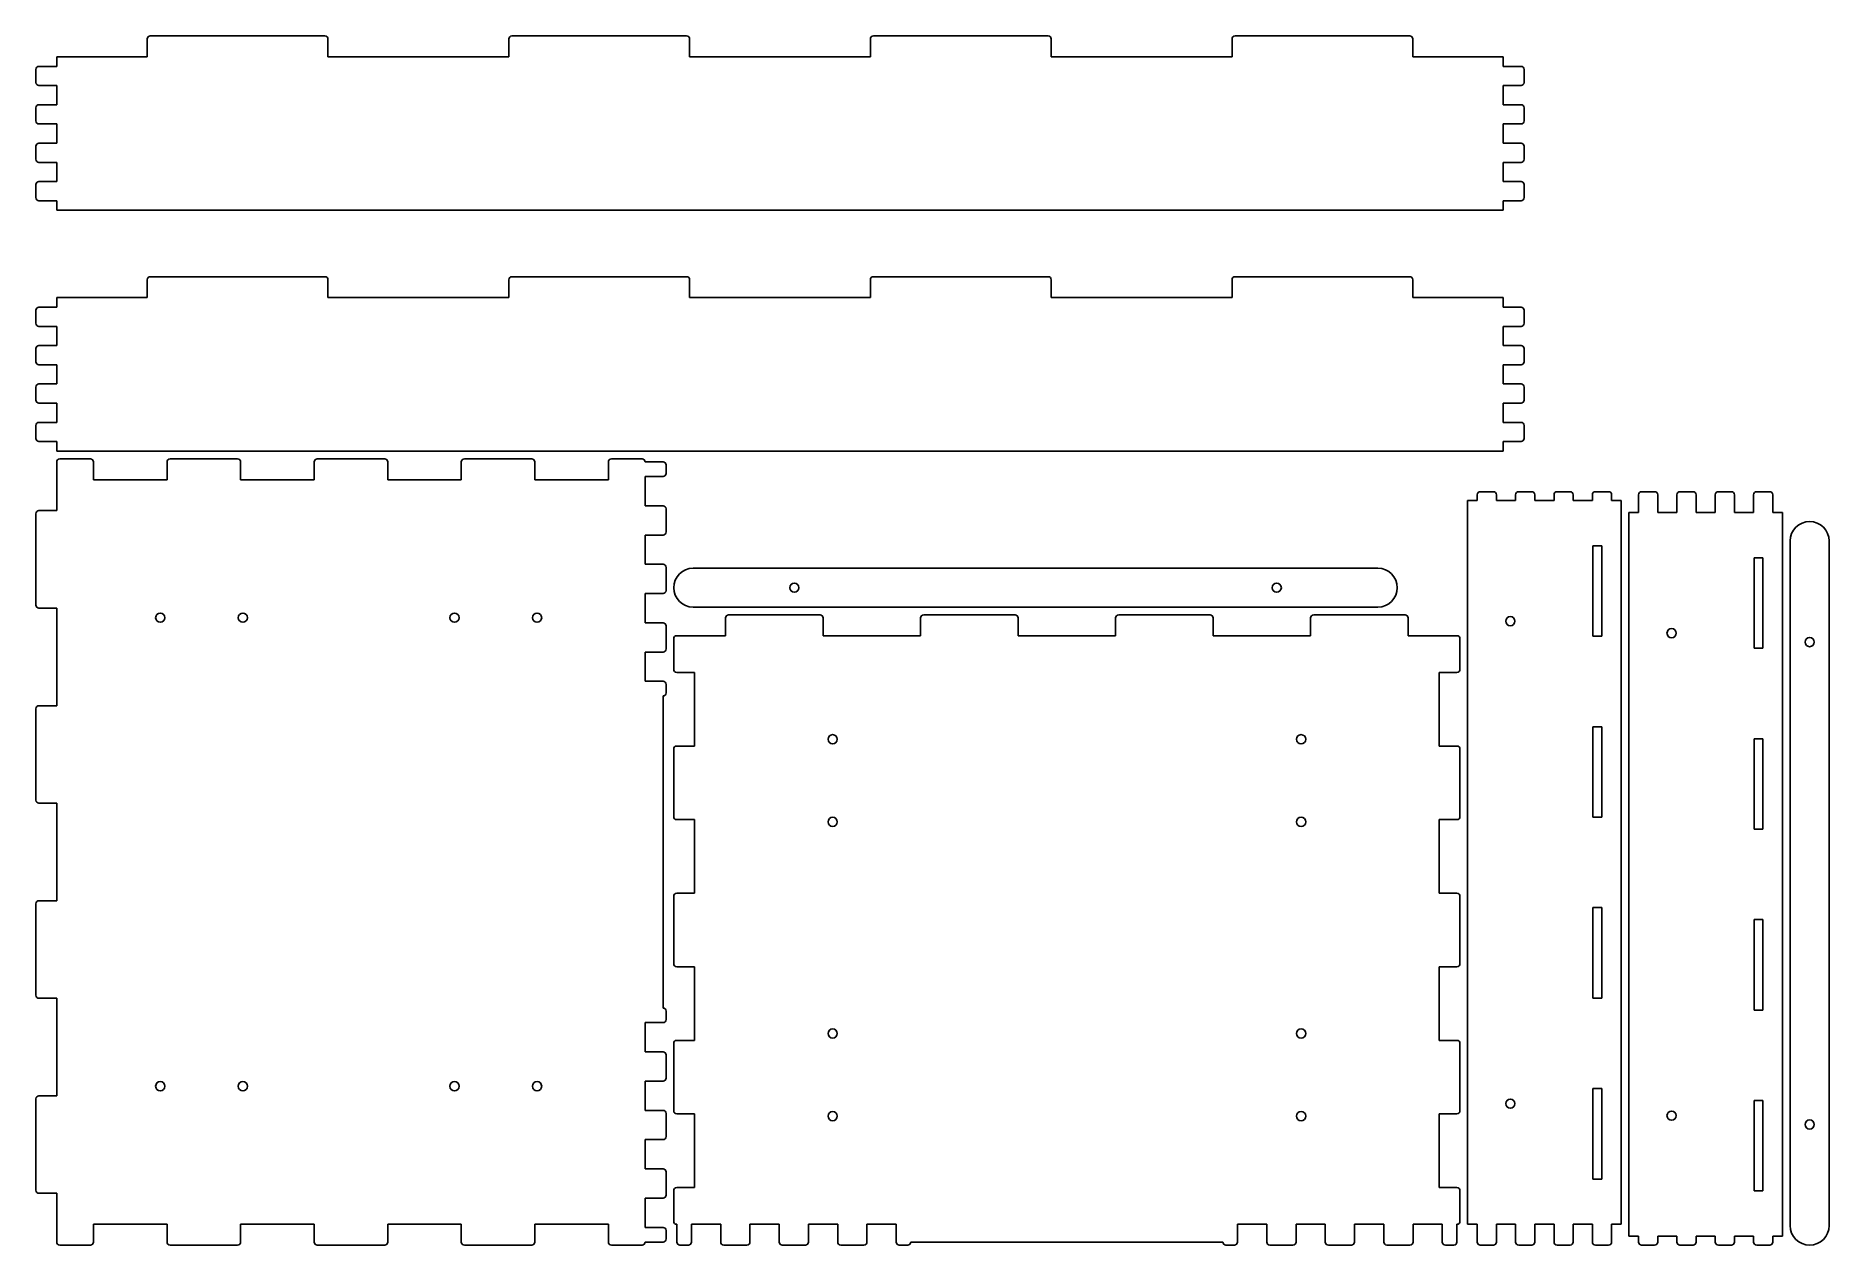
# Model space of a CAD drawing. Header units: millimetres. Extents: x 0 to 1168, y 0 to 787.
import ezdxf

# ---------------------------------------------------------------- set-up
doc = ezdxf.new("R2010")
doc.units = ezdxf.units.MM
doc.layers.add('SheetCutProfiles', color=7, linetype='CONTINUOUS')

msp = doc.modelspace()

# ---------------------------------------------------------------- linework, layer by layer
at = {"layer": 'SheetCutProfiles'}
for p, q in [((72.475, 773.8), (72.475, 785.4)), ((188.225, 787.4), (74.475, 787.4)), ((190.225, 785.4), (190.225, 773.8)), ((307.975, 773.8), (307.975, 785.4)), ((423.725, 787.4), (309.975, 787.4)), ((425.725, 785.4), (425.725, 773.8)), ((543.475, 773.8), (543.475, 785.4)), ((659.225, 787.4), (545.475, 787.4)), ((661.225, 785.4), (661.225, 773.8)), ((778.975, 773.8), (778.975, 785.4)), ((894.725, 787.4), (780.975, 787.4)), ((896.725, 785.4), (896.725, 773.8)), ((13.6, 767.55), (13.6, 773.8)), ((72.475, 773.8), (13.6, 773.8)), ((307.975, 773.8), (190.225, 773.8)), ((543.475, 773.8), (425.725, 773.8)), ((778.975, 773.8), (661.225, 773.8)), ((955.6, 773.8), (896.725, 773.8)), ((955.6, 767.55), (955.6, 773.8)), ((0, 757.05), (0, 765.55)), ((13.6, 767.55), (2, 767.55)), ((955.6, 767.55), (967.2, 767.55)), ((969.2, 757.05), (969.2, 765.55)), ((2, 755.05), (13.6, 755.05)), ((13.6, 742.55), (13.6, 755.05)), ((967.2, 755.05), (955.6, 755.05)), ((955.6, 742.55), (955.6, 755.05)), ((0, 732.05), (0, 740.55)), ((13.6, 742.55), (2, 742.55)), ((955.6, 742.55), (967.2, 742.55)), ((969.2, 732.05), (969.2, 740.55)), ((2, 730.05), (13.6, 730.05)), ((13.6, 717.55), (13.6, 730.05)), ((967.2, 730.05), (955.6, 730.05)), ((955.6, 717.55), (955.6, 730.05)), ((0, 707.05), (0, 715.55)), ((13.6, 717.55), (2, 717.55)), ((955.6, 717.55), (967.2, 717.55)), ((969.2, 707.05), (969.2, 715.55)), ((2, 705.05), (13.6, 705.05)), ((13.6, 692.55), (13.6, 705.05)), ((967.2, 705.05), (955.6, 705.05)), ((955.6, 692.55), (955.6, 705.05)), ((0, 682.05), (0, 690.55)), ((13.6, 692.55), (2, 692.55)), ((955.6, 692.55), (967.2, 692.55)), ((969.2, 682.05), (969.2, 690.55)), ((2, 680.05), (13.6, 680.05)), ((13.6, 673.8), (13.6, 680.05)), ((967.2, 680.05), (955.6, 680.05)), ((955.6, 673.8), (955.6, 680.05)), ((955.6, 673.8), (13.6, 673.8)), ((72.475, 628.6), (72.475, 617)), ((74.475, 630.6), (188.225, 630.6)), ((190.225, 617), (190.225, 628.6)), ((307.975, 628.6), (307.975, 617)), ((309.975, 630.6), (423.725, 630.6)), ((425.725, 617), (425.725, 628.6)), ((543.475, 628.6), (543.475, 617)), ((545.475, 630.6), (659.225, 630.6)), ((661.225, 617), (661.225, 628.6)), ((778.975, 628.6), (778.975, 617)), ((780.975, 630.6), (894.725, 630.6)), ((896.725, 617), (896.725, 628.6)), ((0, 600.25), (0, 608.75)), ((13.6, 610.75), (2, 610.75)), ((13.6, 617), (72.475, 617)), ((13.6, 610.75), (13.6, 617)), ((190.225, 617), (307.975, 617)), ((425.725, 617), (543.475, 617)), ((661.225, 617), (778.975, 617)), ((896.725, 617), (955.6, 617)), ((955.6, 610.75), (955.6, 617)), ((955.6, 610.75), (967.2, 610.75)), ((969.2, 600.25), (969.2, 608.75)), ((2, 598.25), (13.6, 598.25)), ((13.6, 585.75), (13.6, 598.25)), ((955.6, 585.75), (955.6, 598.25)), ((967.2, 598.25), (955.6, 598.25)), ((13.6, 585.75), (2, 585.75)), ((955.6, 585.75), (967.2, 585.75)), ((0, 575.25), (0, 583.75)), ((2, 573.25), (13.6, 573.25)), ((13.6, 560.75), (13.6, 573.25)), ((955.6, 560.75), (955.6, 573.25)), ((967.2, 573.25), (955.6, 573.25)), ((969.2, 575.25), (969.2, 583.75)), ((13.6, 560.75), (2, 560.75)), ((955.6, 560.75), (967.2, 560.75)), ((0, 550.25), (0, 558.75)), ((969.2, 550.25), (969.2, 558.75)), ((2, 548.25), (13.6, 548.25)), ((13.6, 535.75), (13.6, 548.25)), ((955.6, 535.75), (955.6, 548.25)), ((967.2, 548.25), (955.6, 548.25)), ((0, 525.25), (0, 533.75)), ((13.6, 535.75), (2, 535.75)), ((955.6, 535.75), (967.2, 535.75)), ((969.2, 525.25), (969.2, 533.75)), ((2, 523.25), (13.6, 523.25)), ((13.6, 517), (13.6, 523.25)), ((13.6, 517), (955.6, 517)), ((955.6, 517), (955.6, 523.25)), ((967.2, 523.25), (955.6, 523.25)), ((13.6, 510), (13.6, 478.25)), ((15.6, 512), (35.55, 512)), ((37.55, 498.4), (37.55, 510)), ((85.45, 510), (85.45, 498.4)), ((87.45, 512), (131.35, 512)), ((133.35, 498.4), (133.35, 510)), ((181.25, 510), (181.25, 498.4)), ((183.25, 512), (227.15, 512)), ((229.15, 498.4), (229.15, 510)), ((277.05, 510), (277.05, 498.4)), ((279.05, 512), (322.95, 512)), ((324.95, 498.4), (324.95, 510)), ((372.85, 510), (372.85, 498.4)), ((374.85, 512), (394.8, 512)), ((396.8, 510), (408.4, 510)), ((410.4, 502.475), (410.4, 508)), ((85.45, 498.4), (37.55, 498.4)), ((181.25, 498.4), (133.35, 498.4)), ((277.05, 498.4), (229.15, 498.4)), ((372.85, 498.4), (324.95, 498.4)), ((396.8, 500.475), (408.4, 500.475)), ((396.8, 481.425), (396.8, 500.475)), ((940.65, 490.6), (949.15, 490.6)), ((965.65, 490.6), (974.15, 490.6)), ((990.65, 490.6), (999.15, 490.6)), ((1015.65, 490.6), (1024.15, 490.6)), ((1045.65, 490.6), (1054.15, 490.6)), ((1070.65, 490.6), (1079.15, 490.6)), ((1095.65, 490.6), (1104.15, 490.6)), ((1120.65, 490.6), (1129.15, 490.6)), ((408.4, 481.425), (396.8, 481.425)), ((410.4, 464.375), (410.4, 479.425)), ((932.4, 484.8), (932.4, 13.6)), ((932.4, 484.8), (938.65, 484.8)), ((938.65, 488.6), (938.65, 484.8)), ((951.15, 484.8), (951.15, 488.6)), ((951.15, 484.8), (963.65, 484.8)), ((963.65, 488.6), (963.65, 484.8)), ((976.15, 484.8), (976.15, 488.6)), ((976.15, 484.8), (988.65, 484.8)), ((988.65, 488.6), (988.65, 484.8)), ((1001.15, 484.8), (1001.15, 488.6)), ((1001.15, 484.8), (1013.65, 484.8)), ((1013.65, 488.6), (1013.65, 484.8)), ((1026.15, 484.8), (1026.15, 488.6)), ((1026.15, 484.8), (1032.4, 484.8)), ((1032.4, 484.8), (1032.4, 13.6)), ((1043.65, 488.6), (1043.65, 477)), ((1056.15, 477), (1056.15, 488.6)), ((1068.65, 488.6), (1068.65, 477)), ((1081.15, 477), (1081.15, 488.6)), ((1093.65, 488.6), (1093.65, 477)), ((1106.15, 477), (1106.15, 488.6)), ((1118.65, 488.6), (1118.65, 477)), ((1131.15, 477), (1131.15, 488.6)), ((0, 476.25), (0, 416.75)), ((2, 478.25), (13.6, 478.25)), ((1037.4, 477), (1043.65, 477)), ((1037.4, 5.8), (1037.4, 477)), ((1056.15, 477), (1068.65, 477)), ((1081.15, 477), (1093.65, 477)), ((1106.15, 477), (1118.65, 477)), ((1131.15, 477), (1137.4, 477)), ((1137.4, 5.8), (1137.4, 477)), ((396.8, 462.375), (408.4, 462.375)), ((396.8, 443.325), (396.8, 462.375)), ((1142.4, 458.5), (1142.4, 12.7)), ((1167.8, 458.5), (1167.8, 12.7)), ((1019.7, 455.35), (1013.9, 455.35)), ((1013.9, 455.35), (1013.9, 396.45)), ((1019.7, 396.45), (1019.7, 455.35)), ((1118.9, 388.65), (1118.9, 447.55)), ((1118.9, 447.55), (1124.7, 447.55)), ((1124.7, 447.55), (1124.7, 388.65)), ((408.4, 443.325), (396.8, 443.325)), ((410.4, 426.275), (410.4, 441.325)), ((428.1, 440.8), (873.9, 440.8)), ((396.8, 424.275), (408.4, 424.275)), ((396.8, 405.225), (396.8, 424.275)), ((13.6, 414.75), (2, 414.75)), ((13.6, 414.75), (13.6, 351.25)), ((428.1, 415.4), (873.9, 415.4)), ((451.15, 410.4), (510.65, 410.4)), ((578.15, 410.4), (637.65, 410.4)), ((705.15, 410.4), (764.65, 410.4)), ((832.15, 410.4), (891.65, 410.4)), ((408.4, 405.225), (396.8, 405.225)), ((410.4, 388.175), (410.4, 403.225)), ((449.15, 408.4), (449.15, 396.8)), ((512.65, 396.8), (512.65, 408.4)), ((576.15, 408.4), (576.15, 396.8)), ((639.65, 396.8), (639.65, 408.4)), ((703.15, 408.4), (703.15, 396.8)), ((766.65, 396.8), (766.65, 408.4)), ((830.15, 408.4), (830.15, 396.8)), ((893.65, 396.8), (893.65, 408.4)), ((396.8, 386.175), (408.4, 386.175)), ((396.8, 367.125), (396.8, 386.175)), ((415.4, 394.8), (415.4, 374.85)), ((417.4, 396.8), (449.15, 396.8)), ((512.65, 396.8), (576.15, 396.8)), ((639.65, 396.8), (703.15, 396.8)), ((766.65, 396.8), (830.15, 396.8)), ((893.65, 396.8), (925.4, 396.8)), ((927.4, 374.85), (927.4, 394.8)), ((1013.9, 396.45), (1019.7, 396.45)), ((1124.7, 388.65), (1118.9, 388.65)), ((408.4, 367.125), (396.8, 367.125)), ((410.4, 359.6), (410.4, 365.125)), ((429, 372.85), (417.4, 372.85)), ((429, 324.95), (429, 372.85)), ((913.8, 372.85), (913.8, 324.95)), ((925.4, 372.85), (913.8, 372.85)), ((2, 351.25), (13.6, 351.25)), ((408.4, 357.6), (408.4, 154.4)), ((0, 349.25), (0, 289.75)), ((1019.7, 337.55), (1013.9, 337.55)), ((1013.9, 337.55), (1013.9, 278.65)), ((1019.7, 278.65), (1019.7, 337.55)), ((1118.9, 270.85), (1118.9, 329.75)), ((1118.9, 329.75), (1124.7, 329.75)), ((1124.7, 329.75), (1124.7, 270.85)), ((415.4, 322.95), (415.4, 279.05)), ((417.4, 324.95), (429, 324.95)), ((913.8, 324.95), (925.4, 324.95)), ((927.4, 279.05), (927.4, 322.95)), ((13.6, 287.75), (2, 287.75)), ((13.6, 287.75), (13.6, 224.25)), ((429, 277.05), (417.4, 277.05)), ((429, 229.15), (429, 277.05)), ((913.8, 277.05), (913.8, 229.15)), ((925.4, 277.05), (913.8, 277.05)), ((1013.9, 278.65), (1019.7, 278.65)), ((1124.7, 270.85), (1118.9, 270.85)), ((0, 222.25), (0, 162.75)), ((2, 224.25), (13.6, 224.25)), ((415.4, 227.15), (415.4, 183.25)), ((417.4, 229.15), (429, 229.15)), ((913.8, 229.15), (925.4, 229.15)), ((927.4, 183.25), (927.4, 227.15)), ((1019.7, 219.75), (1013.9, 219.75)), ((1013.9, 219.75), (1013.9, 160.85)), ((1019.7, 160.85), (1019.7, 219.75)), ((1118.9, 153.05), (1118.9, 211.95)), ((1118.9, 211.95), (1124.7, 211.95)), ((1124.7, 211.95), (1124.7, 153.05)), ((429, 181.25), (417.4, 181.25)), ((429, 133.35), (429, 181.25)), ((913.8, 181.25), (913.8, 133.35)), ((925.4, 181.25), (913.8, 181.25)), ((13.6, 160.75), (2, 160.75)), ((13.6, 160.75), (13.6, 97.25)), ((410.4, 146.875), (410.4, 152.4)), ((1013.9, 160.85), (1019.7, 160.85)), ((1124.7, 153.05), (1118.9, 153.05)), ((396.8, 144.875), (408.4, 144.875)), ((396.8, 125.825), (396.8, 144.875)), ((415.4, 131.35), (415.4, 87.45)), ((417.4, 133.35), (429, 133.35)), ((913.8, 133.35), (925.4, 133.35)), ((927.4, 87.45), (927.4, 131.35)), ((408.4, 125.825), (396.8, 125.825)), ((410.4, 108.775), (410.4, 123.825)), ((396.8, 106.775), (408.4, 106.775)), ((396.8, 87.725), (396.8, 106.775)), ((0, 95.25), (0, 35.75)), ((2, 97.25), (13.6, 97.25)), ((1019.7, 101.95), (1013.9, 101.95)), ((1013.9, 101.95), (1013.9, 43.05)), ((1019.7, 43.05), (1019.7, 101.95)), ((1118.9, 35.25), (1118.9, 94.15)), ((1118.9, 94.15), (1124.7, 94.15)), ((1124.7, 94.15), (1124.7, 35.25)), ((408.4, 87.725), (396.8, 87.725)), ((410.4, 70.675), (410.4, 85.725)), ((429, 85.45), (417.4, 85.45)), ((429, 37.55), (429, 85.45)), ((913.8, 85.45), (913.8, 37.55)), ((925.4, 85.45), (913.8, 85.45)), ((396.8, 68.675), (408.4, 68.675)), ((396.8, 49.625), (396.8, 68.675)), ((408.4, 49.625), (396.8, 49.625)), ((410.4, 32.575), (410.4, 47.625)), ((415.4, 35.55), (415.4, 15.6)), ((417.4, 37.55), (429, 37.55)), ((913.8, 37.55), (925.4, 37.55)), ((927.4, 15.6), (927.4, 35.55)), ((1013.9, 43.05), (1019.7, 43.05)), ((1124.7, 35.25), (1118.9, 35.25)), ((13.6, 33.75), (2, 33.75)), ((13.6, 33.75), (13.6, 2)), ((396.8, 30.575), (408.4, 30.575)), ((396.8, 11.525), (396.8, 30.575)), ((37.55, 13.6), (85.45, 13.6)), ((37.55, 2), (37.55, 13.6)), ((85.45, 13.6), (85.45, 2)), ((133.35, 13.6), (181.25, 13.6)), ((133.35, 2), (133.35, 13.6)), ((181.25, 13.6), (181.25, 2)), ((229.15, 13.6), (277.05, 13.6)), ((229.15, 2), (229.15, 13.6)), ((277.05, 13.6), (277.05, 2)), ((324.95, 13.6), (372.85, 13.6)), ((324.95, 2), (324.95, 13.6)), ((372.85, 13.6), (372.85, 2)), ((417.4, 13.6), (417.4, 2)), ((426.925, 13.6), (426.925, 2)), ((445.975, 13.6), (426.925, 13.6)), ((445.975, 2), (445.975, 13.6)), ((465.025, 13.6), (465.025, 2)), ((484.075, 13.6), (465.025, 13.6)), ((484.075, 2), (484.075, 13.6)), ((503.125, 13.6), (503.125, 2)), ((522.175, 13.6), (503.125, 13.6)), ((522.175, 2), (522.175, 13.6)), ((541.225, 13.6), (541.225, 2)), ((560.275, 13.6), (541.225, 13.6)), ((560.275, 2), (560.275, 13.6)), ((782.525, 13.6), (782.525, 2)), ((801.575, 13.6), (782.525, 13.6)), ((801.575, 2), (801.575, 13.6)), ((820.625, 13.6), (820.625, 2)), ((839.675, 13.6), (820.625, 13.6)), ((839.675, 2), (839.675, 13.6)), ((858.725, 13.6), (858.725, 2)), ((877.775, 13.6), (858.725, 13.6)), ((877.775, 2), (877.775, 13.6)), ((896.825, 13.6), (896.825, 2)), ((915.875, 13.6), (896.825, 13.6)), ((915.875, 2), (915.875, 13.6)), ((925.4, 13.6), (925.4, 2)), ((932.4, 13.6), (938.65, 13.6)), ((938.65, 2), (938.65, 13.6)), ((951.15, 13.6), (963.65, 13.6)), ((951.15, 13.6), (951.15, 2)), ((963.65, 2), (963.65, 13.6)), ((976.15, 13.6), (988.65, 13.6)), ((976.15, 13.6), (976.15, 2)), ((988.65, 2), (988.65, 13.6)), ((1001.15, 13.6), (1013.65, 13.6)), ((1001.15, 13.6), (1001.15, 2)), ((1013.65, 2), (1013.65, 13.6)), ((1026.15, 13.6), (1032.4, 13.6)), ((1026.15, 13.6), (1026.15, 2)), ((35.55, 0), (15.6, 0)), ((131.35, 0), (87.45, 0)), ((227.15, 0), (183.25, 0)), ((322.95, 0), (279.05, 0)), ((394.8, 0), (374.85, 0)), ((408.4, 11.525), (396.8, 11.525)), ((396.8, 2), (408.4, 2)), ((410.4, 4), (410.4, 9.525)), ((424.925, 0), (419.4, 0)), ((463.025, 0), (447.975, 0)), ((501.125, 0), (486.075, 0)), ((539.225, 0), (524.175, 0)), ((567.8, 0), (562.275, 0)), ((569.8, 2), (773, 2)), ((780.525, 0), (775, 0)), ((818.625, 0), (803.575, 0)), ((856.725, 0), (841.675, 0)), ((894.825, 0), (879.775, 0)), ((923.4, 0), (917.875, 0)), ((940.65, 0), (949.15, 0)), ((965.65, 0), (974.15, 0)), ((990.65, 0), (999.15, 0)), ((1015.65, 0), (1024.15, 0)), ((1037.4, 5.8), (1043.65, 5.8)), ((1043.65, 2), (1043.65, 5.8)), ((1045.65, 0), (1054.15, 0)), ((1056.15, 5.8), (1056.15, 2)), ((1056.15, 5.8), (1068.65, 5.8)), ((1068.65, 2), (1068.65, 5.8)), ((1070.65, 0), (1079.15, 0)), ((1081.15, 5.8), (1081.15, 2)), ((1081.15, 5.8), (1093.65, 5.8)), ((1093.65, 2), (1093.65, 5.8)), ((1095.65, 0), (1104.15, 0)), ((1106.15, 5.8), (1106.15, 2)), ((1106.15, 5.8), (1118.65, 5.8)), ((1118.65, 2), (1118.65, 5.8)), ((1120.65, 0), (1129.15, 0)), ((1131.15, 5.8), (1131.15, 2)), ((1131.15, 5.8), (1137.4, 5.8))]:
    msp.add_line(p, q, dxfattribs=at)
for centre in [(493.933, 428.1), (808.067, 428.1), (81, 408.533), (134.8, 408.533), (272.6, 408.533), (326.4, 408.533), (960.2, 406.267), (1065.2, 398.467), (1155.1, 392.667), (518.867, 329.4), (823.933, 329.4), (518.867, 275.6), (823.933, 275.6), (518.867, 137.8), (823.933, 137.8), (81, 103.467), (134.8, 103.467), (272.6, 103.467), (326.4, 103.467), (960.2, 92.133), (518.867, 84), (823.933, 84), (1065.2, 84.333), (1155.1, 78.533)]:
    msp.add_circle(centre, 3, dxfattribs=at)
for centre, radius, start, end in [((74.475, 785.4), 2, 90, 180), ((188.225, 785.4), 2, 0, 90), ((309.975, 785.4), 2, 90, 180), ((423.725, 785.4), 2, 0, 90), ((545.475, 785.4), 2, 90, 180), ((659.225, 785.4), 2, 0, 90), ((780.975, 785.4), 2, 90, 180), ((894.725, 785.4), 2, 0, 90), ((2, 765.55), 2, 90, 180), ((967.2, 765.55), 2, 0, 90), ((2, 757.05), 2, 180, -90), ((967.2, 757.05), 2, -90, 0), ((2, 740.55), 2, 90, 180), ((967.2, 740.55), 2, 0, 90), ((2, 732.05), 2, 180, -90), ((967.2, 732.05), 2, -90, 0), ((2, 715.55), 2, 90, 180), ((967.2, 715.55), 2, 0, 90), ((2, 707.05), 2, 180, -90), ((967.2, 707.05), 2, -90, 0), ((2, 690.55), 2, 90, 180), ((967.2, 690.55), 2, 0, 90), ((2, 682.05), 2, 180, -90), ((967.2, 682.05), 2, -90, 0), ((74.475, 628.6), 2, 90, 180), ((188.225, 628.6), 2, 0, 90), ((309.975, 628.6), 2, 90, 180), ((423.725, 628.6), 2, 0, 90), ((545.475, 628.6), 2, 90, 180), ((659.225, 628.6), 2, 0, 90), ((780.975, 628.6), 2, 90, 180), ((894.725, 628.6), 2, 0, 90), ((2, 608.75), 2, 90, 180), ((967.2, 608.75), 2, 0, 90), ((2, 600.25), 2, 180, -90), ((967.2, 600.25), 2, -90, 0), ((2, 583.75), 2, 90, 180), ((967.2, 583.75), 2, 0, 90), ((2, 575.25), 2, 180, -90), ((967.2, 575.25), 2, -90, 0), ((2, 558.75), 2, 90, 180), ((967.2, 558.75), 2, 0, 90), ((2, 550.25), 2, 180, -90), ((967.2, 550.25), 2, -90, 0), ((2, 533.75), 2, 90, 180), ((967.2, 533.75), 2, 0, 90), ((2, 525.25), 2, 180, -90), ((967.2, 525.25), 2, -90, 0), ((15.6, 510), 2, 90, 180), ((35.55, 510), 2, 0, 90), ((87.45, 510), 2, 90, 180), ((131.35, 510), 2, 0, 90), ((183.25, 510), 2, 90, 180), ((227.15, 510), 2, 0, 90), ((279.05, 510), 2, 90, 180), ((322.95, 510), 2, 0, 90), ((374.85, 510), 2, 90, 180), ((394.8, 510), 2, 0, 90), ((408.4, 508), 2, 0, 90), ((408.4, 502.475), 2, -90, 0), ((940.65, 488.6), 2, 90, 180), ((949.15, 488.6), 2, 0, 90), ((965.65, 488.6), 2, 90, 180), ((974.15, 488.6), 2, 0, 90), ((990.65, 488.6), 2, 90, 180), ((999.15, 488.6), 2, 0, 90), ((1015.65, 488.6), 2, 90, 180), ((1024.15, 488.6), 2, 0, 90), ((1045.65, 488.6), 2, 90, 180), ((1054.15, 488.6), 2, 0, 90), ((1070.65, 488.6), 2, 90, 180), ((1079.15, 488.6), 2, 0, 90), ((1095.65, 488.6), 2, 90, 180), ((1104.15, 488.6), 2, 0, 90), ((1120.65, 488.6), 2, 90, 180), ((1129.15, 488.6), 2, 0, 90), ((408.4, 479.425), 2, 0, 90), ((2, 476.25), 2, 90, 180), ((1155.1, 458.5), 12.7, 0, 180), ((408.4, 464.375), 2, -90, 0), ((408.4, 441.325), 2, 0, 90), ((428.1, 428.1), 12.7, 90, -90), ((873.9, 428.1), 12.7, -90, 90), ((408.4, 426.275), 2, -90, 0), ((2, 416.75), 2, 180, -90), ((451.15, 408.4), 2, 90, 180), ((510.65, 408.4), 2, 0, 90), ((578.15, 408.4), 2, 90, 180), ((637.65, 408.4), 2, 0, 90), ((705.15, 408.4), 2, 90, 180), ((764.65, 408.4), 2, 0, 90), ((832.15, 408.4), 2, 90, 180), ((891.65, 408.4), 2, 0, 90), ((408.4, 403.225), 2, 0, 90), ((408.4, 388.175), 2, -90, 0), ((417.4, 394.8), 2, 90, 180), ((925.4, 394.8), 2, 0, 90), ((417.4, 374.85), 2, 180, -90), ((925.4, 374.85), 2, -90, 0), ((408.4, 365.125), 2, 0, 90), ((2, 349.25), 2, 90, 180), ((408.4, 359.6), 2, -90, 0), ((417.4, 322.95), 2, 90, 180), ((925.4, 322.95), 2, 0, 90), ((2, 289.75), 2, 180, -90), ((417.4, 279.05), 2, 180, -90), ((925.4, 279.05), 2, -90, 0), ((2, 222.25), 2, 90, 180), ((417.4, 227.15), 2, 90, 180), ((925.4, 227.15), 2, 0, 90), ((417.4, 183.25), 2, 180, -90), ((925.4, 183.25), 2, -90, 0), ((2, 162.75), 2, 180, -90), ((408.4, 152.4), 2, 0, 90), ((408.4, 146.875), 2, -90, 0), ((417.4, 131.35), 2, 90, 180), ((925.4, 131.35), 2, 0, 90), ((408.4, 123.825), 2, 0, 90), ((408.4, 108.775), 2, -90, 0), ((2, 95.25), 2, 90, 180), ((408.4, 85.725), 2, 0, 90), ((417.4, 87.45), 2, 180, -90), ((925.4, 87.45), 2, -90, 0), ((408.4, 70.675), 2, -90, 0), ((408.4, 47.625), 2, 0, 90), ((2, 35.75), 2, 180, -90), ((417.4, 35.55), 2, 90, 180), ((925.4, 35.55), 2, 0, 90), ((408.4, 32.575), 2, -90, 0), ((417.4, 15.6), 2, 180, -90), ((925.4, 15.6), 2, -90, 0), ((1155.1, 12.7), 12.7, 180, 0), ((15.6, 2), 2, 180, -90), ((35.55, 2), 2, -90, 0), ((87.45, 2), 2, 180, -90), ((131.35, 2), 2, -90, 0), ((183.25, 2), 2, 180, -90), ((227.15, 2), 2, -90, 0), ((279.05, 2), 2, 180, -90), ((322.95, 2), 2, -90, 0), ((374.85, 2), 2, 180, -90), ((394.8, 2), 2, -90, 0), ((408.4, 9.525), 2, 0, 90), ((408.4, 4), 2, -90, 0), ((419.4, 2), 2, 180, -90), ((424.925, 2), 2, -90, 0), ((447.975, 2), 2, 180, -90), ((463.025, 2), 2, -90, 0), ((486.075, 2), 2, 180, -90), ((501.125, 2), 2, -90, 0), ((524.175, 2), 2, 180, -90), ((539.225, 2), 2, -90, 0), ((562.275, 2), 2, 180, -90), ((567.8, 2), 2, -90, 0), ((775, 2), 2, 180, -90), ((780.525, 2), 2, -90, 0), ((803.575, 2), 2, 180, -90), ((818.625, 2), 2, -90, 0), ((841.675, 2), 2, 180, -90), ((856.725, 2), 2, -90, 0), ((879.775, 2), 2, 180, -90), ((894.825, 2), 2, -90, 0), ((917.875, 2), 2, 180, -90), ((923.4, 2), 2, -90, 0), ((940.65, 2), 2, 180, -90), ((949.15, 2), 2, -90, 0), ((965.65, 2), 2, 180, -90), ((974.15, 2), 2, -90, 0), ((990.65, 2), 2, 180, -90), ((999.15, 2), 2, -90, 0), ((1015.65, 2), 2, 180, -90), ((1024.15, 2), 2, -90, 0), ((1045.65, 2), 2, 180, -90), ((1054.15, 2), 2, -90, 0), ((1070.65, 2), 2, 180, -90), ((1079.15, 2), 2, -90, 0), ((1095.65, 2), 2, 180, -90), ((1104.15, 2), 2, -90, 0), ((1120.65, 2), 2, 180, -90), ((1129.15, 2), 2, -90, 0)]:
    msp.add_arc(centre, radius, start, end, dxfattribs=at)

doc.saveas('drawing.dxf')
